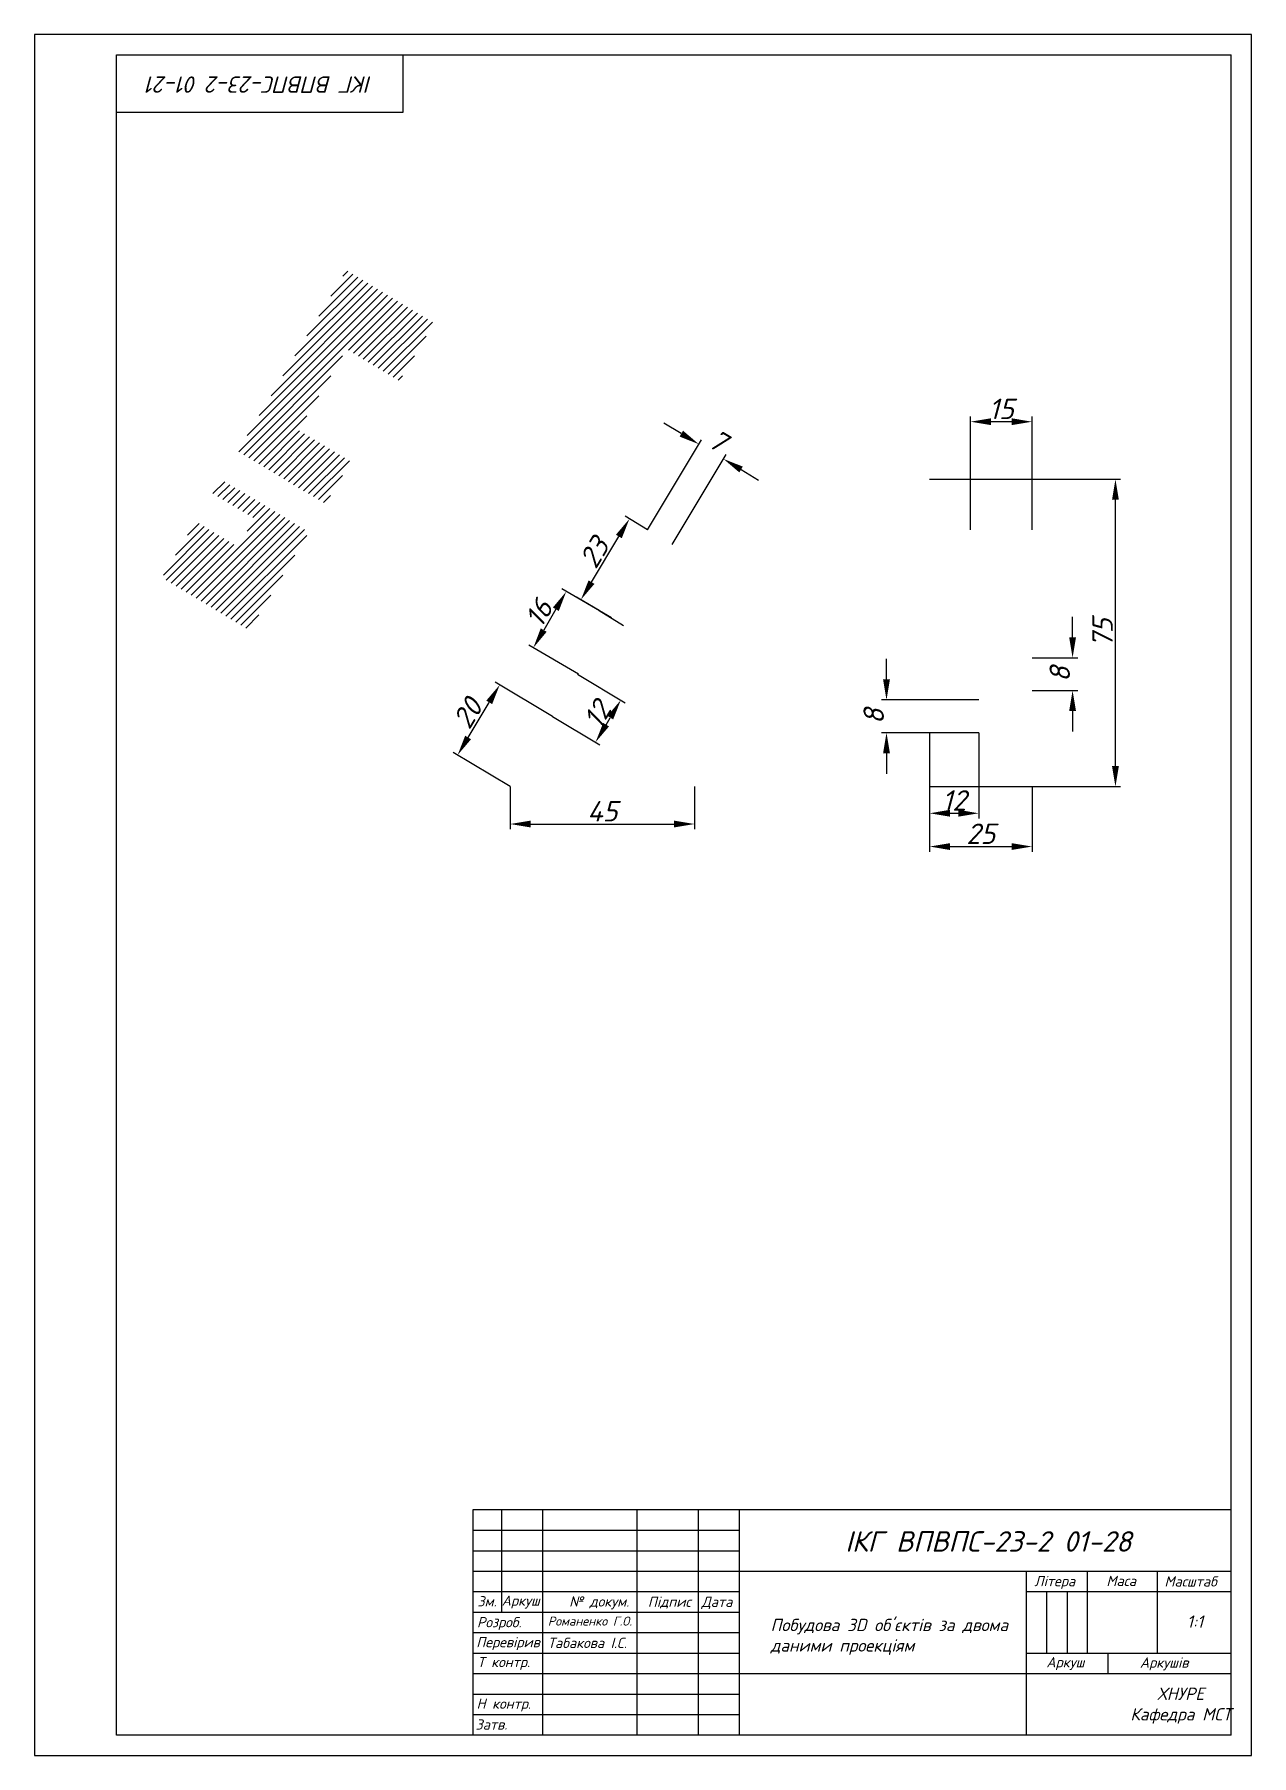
# Paper-space layout 'Плита' of a CAD drawing. Header units: millimetres. Extents: x 0 to 297, y 0 to 420.
# The model-space entities are those that its viewports show. They can reach past a viewport. Long polylines and large blocks are cut down to what shows.
import ezdxf

# ---------------------------------------------------------------- set-up
doc = ezdxf.new("R2010")
doc.units = ezdxf.units.MM
doc.header["$MEASUREMENT"] = 0
doc.layers.add('MD_Hatching', color=7, linetype='Continuous', lineweight=25)
doc.layers.add('таблиця', color=7, linetype='Continuous')
doc.styles.add('style2', font='ISOCPEUI.TTF')
doc.dimstyles.new('UA Standart', dxfattribs={"dimtxt": 5, "dimasz": 5, "dimexe": 1.25, "dimexo": 0, "dimtad": 1, "dimtoh": 1, "dimdec": 0, "dimzin": 0, "dimdsep": 46, "dimtxsty": 'style2', "dimcen": 2.5, "dimadec": 0, "dimazin": 0, "dimtfac": 1, "dimtdec": 0, "dimtofl": 0, "dimtmove": 0, "dimatfit": 3, "dimfxl": 1, "dimtolj": 1, "dimtzin": 0, "dimarcsym": 0})

# ---------------------------------------------------------------- blocks, each defined once
blk = doc.blocks.new('*D43')
at = {"color": 0, "lineweight": -2, "transparency": 16777216}
for p, q in [((116.11, 236.55), (116.11, 226.18)), ((161.11, 236.55), (161.11, 226.18)), ((121.11, 227.43), (156.11, 227.43))]:
    blk.add_line(p, q, dxfattribs=at)
at = {"color": 0, "transparency": 16777216}
for points in [[(121.11, 228.26), (121.11, 226.59), (116.11, 227.43)], [(156.11, 228.26), (156.11, 226.59), (161.11, 227.43)]]:
    blk.add_solid(points, dxfattribs=at)
at = {"color": 0, "transparency": 16777216, "insert": (138.61, 230.55), "char_height": 5, "attachment_point": 5, "style": 'style2'}
blk.add_mtext('\\A1;45', dxfattribs=at)
blk = doc.blocks.new('*D44')
at = {"color": 0, "lineweight": -2, "transparency": 16777216}
for p, q in [((132.57, 263.99), (144.18, 257.02)), ((126.4, 253.7), (138.01, 246.73)), ((139.51, 251.67), (140.54, 253.38))]:
    blk.add_line(p, q, dxfattribs=at)
at = {"color": 0, "transparency": 16777216}
for points in [[(139.82, 253.81), (141.25, 252.95), (143.11, 257.67)], [(138.8, 252.09), (140.22, 251.24), (136.94, 247.38)]]:
    blk.add_solid(points, dxfattribs=at)
at = {"color": 0, "transparency": 16777216, "insert": (137.35, 254.13), "char_height": 5, "attachment_point": 5, "rotation": 59.0362, "style": 'style2'}
blk.add_mtext('\\A1;12', dxfattribs=at)
blk = doc.blocks.new('*D45')
at = {"color": 0, "lineweight": -2, "transparency": 16777216}
for p, q in [((126.4, 253.7), (112.49, 262.04)), ((105.85, 248.54), (110.99, 257.11)), ((116.11, 236.55), (102.2, 244.89))]:
    blk.add_line(p, q, dxfattribs=at)
at = {"color": 0, "transparency": 16777216}
for points in [[(110.28, 257.54), (111.71, 256.68), (113.57, 261.4)], [(105.13, 248.97), (106.56, 248.11), (103.28, 244.25)]]:
    blk.add_solid(points, dxfattribs=at)
at = {"color": 0, "transparency": 16777216, "insert": (105.74, 254.43), "char_height": 5, "attachment_point": 5, "rotation": 59.0362, "style": 'style2'}
blk.add_mtext('\\A1;20', dxfattribs=at)
blk = doc.blocks.new('*D46')
at = {"color": 0, "lineweight": -2, "transparency": 16777216}
for p, q in [((140.8, 277.71), (128.71, 284.78)), ((127.26, 279.84), (124.29, 274.75)), ((132.78, 263.99), (120.69, 271.06))]:
    blk.add_line(p, q, dxfattribs=at)
at = {"color": 0, "transparency": 16777216}
for points in [[(126.54, 280.26), (127.98, 279.42), (129.79, 284.15)], [(123.57, 275.17), (125.01, 274.33), (121.76, 270.43)]]:
    blk.add_solid(points, dxfattribs=at)
at = {"color": 0, "transparency": 16777216, "insert": (123.08, 278.87), "char_height": 5, "attachment_point": 5, "rotation": 59.6839, "style": 'style2'}
blk.add_mtext('\\A1;16', dxfattribs=at)
blk = doc.blocks.new('*D47')
at = {"color": 0, "lineweight": -2, "transparency": 16777216}
for p, q in [((149.63, 299.24), (144.14, 302.53)), ((135.95, 286.45), (142.64, 297.6)), ((137.8, 279.51), (132.31, 282.81))]:
    blk.add_line(p, q, dxfattribs=at)
at = {"color": 0, "transparency": 16777216}
for points in [[(141.92, 298.03), (143.35, 297.17), (145.21, 301.89)], [(135.24, 286.88), (136.67, 286.03), (133.38, 282.17)]]:
    blk.add_solid(points, dxfattribs=at)
at = {"color": 0, "transparency": 16777216, "insert": (136.62, 293.64), "char_height": 5, "attachment_point": 5, "rotation": 59.0362, "style": 'style2'}
blk.add_mtext('\\A1;23', dxfattribs=at)
blk = doc.blocks.new('*D48')
at = {"color": 0, "lineweight": -2, "transparency": 16777216}
for p, q in [((157.87, 322.69), (153.59, 325.26)), ((149.63, 299.24), (162.81, 321.19)), ((155.64, 295.63), (168.81, 317.58)), ((172.45, 313.94), (176.74, 311.37))]:
    blk.add_line(p, q, dxfattribs=at)
at = {"color": 0, "transparency": 16777216}
for points in [[(158.3, 323.4), (157.45, 321.97), (162.16, 320.11)], [(172.88, 314.65), (172.02, 313.23), (168.16, 316.51)]]:
    blk.add_solid(points, dxfattribs=at)
at = {"color": 0, "transparency": 16777216, "insert": (166.79, 321.02), "char_height": 5, "attachment_point": 5, "rotation": 329.0362, "style": 'style2'}
blk.add_mtext('\\A1;7', dxfattribs=at)
blk = doc.blocks.new('*D49')
at = {"color": 0, "lineweight": -2, "transparency": 16777216}
for p, q in [((228.45, 299.24), (228.45, 326.85)), ((238.45, 325.6), (233.45, 325.6)), ((243.45, 299.24), (243.45, 326.85))]:
    blk.add_line(p, q, dxfattribs=at)
at = {"color": 0, "transparency": 16777216}
for points in [[(233.45, 326.44), (233.45, 324.77), (228.45, 325.6)], [(238.45, 326.44), (238.45, 324.77), (243.45, 325.6)]]:
    blk.add_solid(points, dxfattribs=at)
at = {"color": 0, "transparency": 16777216, "insert": (235.95, 328.73), "char_height": 5, "attachment_point": 5, "style": 'style2'}
blk.add_mtext('\\A1;15', dxfattribs=at)
blk = doc.blocks.new('*D50')
at = {"color": 0, "lineweight": -2, "transparency": 16777216}
for p, q in [((218.45, 311.55), (265.06, 311.55)), ((263.81, 241.55), (263.81, 306.55)), ((218.45, 236.55), (265.06, 236.55))]:
    blk.add_line(p, q, dxfattribs=at)
at = {"color": 0, "transparency": 16777216}
for points in [[(262.97, 306.55), (264.64, 306.55), (263.81, 311.55)], [(262.97, 241.55), (264.64, 241.55), (263.81, 236.55)]]:
    blk.add_solid(points, dxfattribs=at)
at = {"color": 0, "transparency": 16777216, "insert": (260.65, 274.05), "char_height": 5, "attachment_point": 5, "rotation": 90, "style": 'style2'}
blk.add_mtext('\\A1;75', dxfattribs=at)
blk = doc.blocks.new('*D51')
at = {"color": 0, "lineweight": -2, "transparency": 16777216}
for p, q in [((253.35, 272.99), (253.35, 277.99)), ((243.45, 267.99), (254.6, 267.99)), ((243.45, 259.99), (254.6, 259.99)), ((253.35, 254.99), (253.35, 249.99))]:
    blk.add_line(p, q, dxfattribs=at)
at = {"color": 0, "transparency": 16777216}
for points in [[(252.51, 272.99), (254.18, 272.99), (253.35, 267.99)], [(252.51, 254.99), (254.18, 254.99), (253.35, 259.99)]]:
    blk.add_solid(points, dxfattribs=at)
at = {"color": 0, "transparency": 16777216, "insert": (250.22, 263.99), "char_height": 5, "attachment_point": 5, "rotation": 90, "style": 'style2'}
blk.add_mtext('\\A1;8', dxfattribs=at)
blk = doc.blocks.new('*D52')
at = {"color": 0, "lineweight": -2, "transparency": 16777216}
for p, q in [((207.94, 262.7), (207.94, 267.7)), ((230.45, 257.7), (206.69, 257.7)), ((230.45, 249.7), (206.69, 249.7)), ((207.94, 244.7), (207.94, 239.7))]:
    blk.add_line(p, q, dxfattribs=at)
at = {"color": 0, "transparency": 16777216}
for points in [[(207.11, 262.7), (208.78, 262.7), (207.94, 257.7)], [(207.11, 244.7), (208.78, 244.7), (207.94, 249.7)]]:
    blk.add_solid(points, dxfattribs=at)
at = {"color": 0, "transparency": 16777216, "insert": (204.82, 253.7), "char_height": 5, "attachment_point": 5, "rotation": 90, "style": 'style2'}
blk.add_mtext('\\A1;8', dxfattribs=at)
blk = doc.blocks.new('*D53')
at = {"color": 0, "lineweight": -2, "transparency": 16777216}
for p, q in [((218.45, 249.7), (218.45, 228.8)), ((230.45, 249.7), (230.45, 228.8)), ((223.45, 230.05), (225.45, 230.05))]:
    blk.add_line(p, q, dxfattribs=at)
at = {"color": 0, "transparency": 16777216}
for points in [[(223.45, 230.89), (223.45, 229.22), (218.45, 230.05)], [(225.45, 230.89), (225.45, 229.22), (230.45, 230.05)]]:
    blk.add_solid(points, dxfattribs=at)
at = {"color": 0, "transparency": 16777216, "insert": (224.45, 233.18), "char_height": 5, "attachment_point": 5, "style": 'style2'}
blk.add_mtext('\\A1;12', dxfattribs=at)
blk = doc.blocks.new('*D54')
at = {"color": 0, "lineweight": -2, "transparency": 16777216}
for p, q in [((218.45, 236.55), (218.45, 220.68)), ((243.45, 236.55), (243.45, 220.68)), ((223.45, 221.93), (238.45, 221.93))]:
    blk.add_line(p, q, dxfattribs=at)
at = {"color": 0, "transparency": 16777216}
for points in [[(223.45, 222.76), (223.45, 221.09), (218.45, 221.93)], [(238.45, 222.76), (238.45, 221.09), (243.45, 221.93)]]:
    blk.add_solid(points, dxfattribs=at)
at = {"color": 0, "transparency": 16777216, "insert": (230.95, 225.05), "char_height": 5, "attachment_point": 5, "style": 'style2'}
blk.add_mtext('\\A1;25', dxfattribs=at)

msp = doc.modelspace()

# ---------------------------------------------------------------- linework, layer by layer
for p, q in [((20, 5), (20, 415)), ((20, 415), (292, 415)), ((90, 401), (90, 415)), ((292, 5), (292, 415)), ((20, 401), (90, 401)), ((292, 60), (107, 60)), ((107, 60), (107, 5)), ((114, 60), (114, 35)), ((124, 60), (124, 5)), ((147, 60), (147, 5)), ((162, 60), (162, 5)), ((172, 60), (172, 5)), ((107, 55), (172, 55)), ((107, 50), (172, 50)), ((107, 45), (292, 45)), ((242, 45), (242, 5)), ((257, 40), (257, 45)), ((274, 45), (274, 25)), ((107, 40), (172, 40)), ((242, 40), (292, 40)), ((247, 40), (247, 25)), ((252, 40), (252, 25)), ((257, 25), (257, 40)), ((107, 35), (172, 35)), ((107, 30), (172, 30)), ((107, 25), (172, 25)), ((242, 25), (292, 25)), ((262, 20), (262, 25)), ((107, 20), (292, 20)), ((107, 15), (172, 15)), ((107, 10), (172, 10)), ((292, 5), (20, 5))]:
    msp.add_line(p, q)
msp.add_lwpolyline([(0, 0), (297, 0), (297, 420), (0, 420)], close=True)

# ---------------------------------------------------------------- texts
at = {"lineweight": -3, "insert": (82.4, 405.76), "char_height": 4, "attachment_point": 1, "rotation": 180, "style": 'style2'}
msp.add_mtext('{\\fISOCPEUR|b0|i1|c204|p34;ІКГ ВПВПС-23-2 01-21}', dxfattribs=at)
at = {"attachment_point": 1, "style": 'style2'}
for s, insert, char_height in [('{\\fISOCPEUR|b0|i1|c204|p34;ІКГ ВПВПС-23-2 01-28}', (197.87, 54.75), 5), ('{\\fISOCPEUR|b0|i1|c204|p34;Літера}', (243.98, 43.82), 2.5), ('{\\fISOCPEUR|b0|i1|c204|p34;Маса}', (261.58, 43.88), 2.5), ('{\\fISOCPEUR|b0|i1|c204|p34;Масштаб}', (275.74, 43.75), 2.5), ('{\\fISOCPEUR|b0|i1|c204|p34;Зм.}', (108.08, 38.89), 2.5), ('{\\fISOCPEUR|b0|i1|c204|p34;Аркуш}', (114.02, 39.06), 2.5), ('\\pxi-3,l4,t4;{\\fISOCPEUR|b0|i1|c204|p34;№ докум.}', (127.99, 38.85), 2.5), ('{\\fISOCPEUR|b0|i1|c204|p34;Підпис}', (149.68, 38.78), 2.5), ('{\\fISOCPEUR|b0|i1|c204|p34;Дата}', (162.78, 38.77), 2.5), ('{\\fISOCPEUR|b0|i1|c204|p34;Розроб.}', (108, 33.8), 2.5), ('{\\fISOCPEUR|b0|i1|c204|p34;Романенко Г.О.}', (125.29, 33.91), 2.2), ('{\\fISOCPEUR|b0|i1|c204|p34;Перевірив}', (107.81, 28.93), 2.5), ('{\\fISOCPEUR|b0|i1|c204|p34;Табакова І.С.}', (125.25, 28.75), 2.5), ('{\\fISOCPEUR|b0|i1|c204|p34;Т контр.}', (108.09, 24.08), 2.5), ('{\\fISOCPEUR|b0|i1|c204|p34;Аркуш}', (246.92, 24.03), 2.5), ('{\\fISOCPEUR|b0|i1|c204|p34;Аркушів}', (269.75, 23.95), 2.5), ('{\\fISOCPEUR|b0|i1|c204|p34;Н контр.}', (107.88, 13.91), 2.5), ('\\pxqc;{\\fISOCPEUR|b0|i1|c204|p34;ХНУРЕ\\PКафедра МСТ}', (267.42, 16.58), 3)]:
    msp.add_mtext(s, dxfattribs=dict(at, insert=insert, char_height=char_height))
for s, insert, char_height, width in [("\\pxql;{\\fISOCPEUR|b0|i1|c204|p34;Побудова 3D об'єктів за двома даними проекціям}", (179.63, 33.37), 3, 60.0135), ('1:{\\fISOCPEUR|b0|i1|c204|p34;1}', (281.21, 34.19), 3, 0.1499), ('{\\fISOCPEUR|b0|i1|c204|p34;Затв.}', (107.63, 8.83), 2.5, 20.3295)]:
    msp.add_mtext(s, dxfattribs=dict(at, insert=insert, char_height=char_height, width=width))

psp = doc.layouts.new('Плита')

# ---------------------------------------------------------------- hatches: boundary and pattern name
at = {"layer": 'MD_Hatching'}
h = psp.add_hatch(dxfattribs=at)
h.set_pattern_fill('ANSI31', color=256, scale=11, style=0)
h.paths.add_polyline_path([(39.35, 301.26), (31.12, 287.54), (52.56, 274.68), (66.96, 298.69), (45.53, 311.55), (43.47, 308.12), (53.76, 301.95), (49.64, 295.09)], flags=0)
h.paths.add_polyline_path([(89.09, 335.56), (97.56, 349.68), (76.12, 362.54), (49.64, 318.41), (71.08, 305.55), (77.25, 315.84), (64.39, 323.56), (76.22, 343.28)], flags=0)

# ---------------------------------------------------------------- linework, layer by layer
psp.add_line((137.8, 279.51), (143.8, 275.91))

# ---------------------------------------------------------------- dimensions: what is measured, and where the dimension line sits
for base, p1, p2, picture, middle in [((228.45, 325.6), (243.45, 299.24), (228.45, 299.24), '*D49', (235.95, 328.73)), ((230.45, 230.05), (218.45, 249.7), (230.45, 249.7), '*D53', (224.45, 233.18)), ((161.11, 227.43), (116.11, 236.55), (161.11, 236.55), '*D43', (138.61, 230.55)), ((243.45, 221.93), (218.45, 236.55), (243.45, 236.55), '*D54', (230.95, 225.05))]:
    dim = psp.add_linear_dim(base=base, p1=p1, p2=p2, dimstyle='UA Standart', override={"dimlfac": -1})
    dim.commit()
    dim.dimension.update_dxf_attribs({"geometry": picture, "text_midpoint": middle})
for p1, p2, distance, picture, middle in [((149.63, 299.24), (155.64, 295.63), 24.35, '*D48', (166.79, 321.02)), ((137.8, 279.51), (149.63, 299.24), 5.16, '*D47', (136.62, 293.64)), ((116.11, 236.55), (126.4, 253.7), 14.96, '*D45', (105.74, 254.43)), ((126.4, 253.7), (132.57, 263.99), -12.29, '*D44', (137.35, 254.13))]:
    dim = psp.add_aligned_dim(p1=p1, p2=p2, distance=distance, dimstyle='UA Standart', override={"dimlfac": -1})
    dim.commit()
    dim.dimension.update_dxf_attribs({"geometry": picture, "text_midpoint": middle})
for base, p1, p2, picture, middle in [((263.81, 311.55), (218.45, 236.55), (218.45, 311.55), '*D50', (260.65, 274.05)), ((253.35, 259.99), (243.45, 267.99), (243.45, 259.99), '*D51', (250.22, 263.99)), ((207.94, 257.7), (230.45, 249.7), (230.45, 257.7), '*D52', (204.82, 253.7))]:
    dim = psp.add_linear_dim(base=base, p1=p1, p2=p2, angle=90, dimstyle='UA Standart', override={"dimlfac": -1})
    dim.commit()
    dim.dimension.update_dxf_attribs({"geometry": picture, "text_midpoint": middle})
dim = psp.add_aligned_dim(p1=(140.8, 277.71), p2=(132.78, 263.99), distance=-12.76, dimstyle='UA Standart')
dim.commit()
dim.dimension.update_dxf_attribs({"geometry": '*D46', "text_midpoint": (123.08, 278.87)})

# ---------------------------------------------------------------- viewports
at = {"layer": 'таблиця'}
psp.add_viewport(center=(148.52, 210.11), size=(297, 420), view_center_point=(148.5, 210), view_height=420, dxfattribs=at)

doc.saveas('drawing.dxf')
